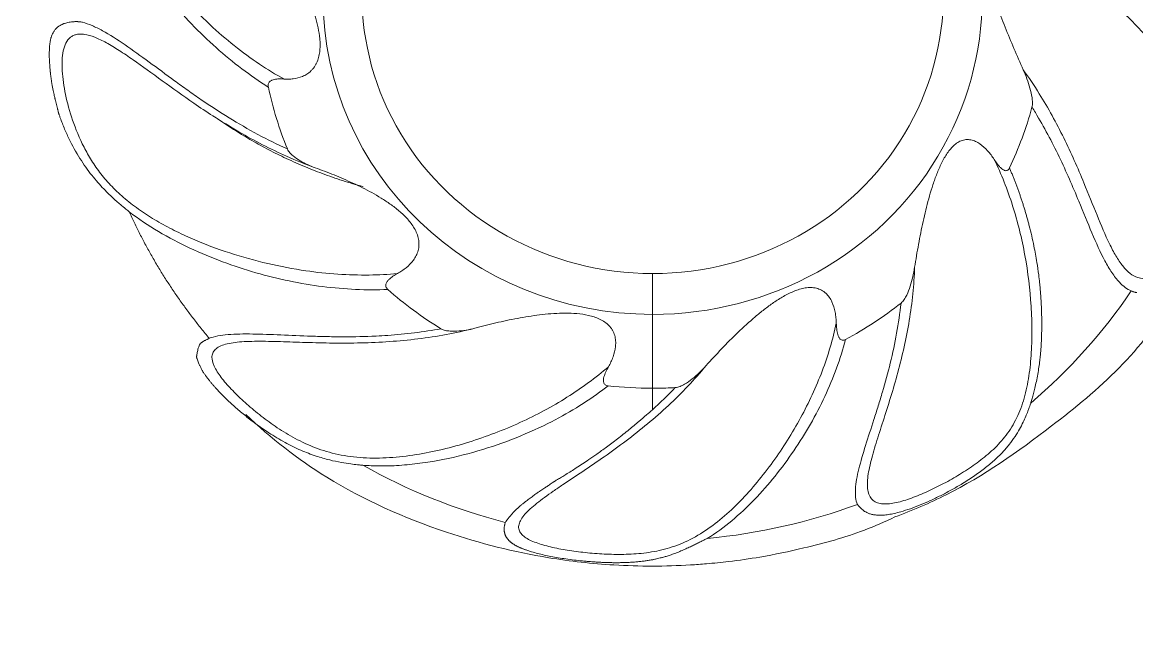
# Model space of a CAD drawing. Header units: millimetres. Extents: x -6909 to -4533, y -2578 to 782.
# Drawn here: x -5875.73 to -5868.63, y -630.4 to -626.53 of the extents above; entities that cross this region are included whole.
import ezdxf

# ---------------------------------------------------------------- set-up
doc = ezdxf.new("R2010")
doc.units = ezdxf.units.MM

msp = doc.modelspace()

# ---------------------------------------------------------------- linework, layer by layer
at = {"linetype": 'Continuous', "lineweight": 13}
for q in [(-5871.7149, -628.1376), (-5871.7149, -628.8698)]:
    msp.add_line((-5871.7149, -628.3984), q, dxfattribs=at)
at = {"linetype": 'Continuous', "lineweight": 13, "extrusion": (0, 0, -1)}
for centre, major_axis, start_param, end_param in [((-5871.7149, -626.3795), (2.101, 0), 1.570796, 4.712342), ((-5871.7149, -626.3795), (2.101, 0), 4.712342, 7.853982), ((-5871.7149, -626.3559), (1.8542, 0), 1.570796, 4.712389), ((-5871.7149, -626.3559), (1.8542, 0), 4.712389, 7.853982)]:
    msp.add_ellipse(centre, major_axis=major_axis, ratio=0.960893, start_param=start_param, end_param=end_param, dxfattribs=at)
at = {"linetype": 'Continuous', "lineweight": 18, "extrusion": (0, 0, -1)}
for centre, major_axis, ratio, start_param, end_param in [((-5871.7149, -626.4665), (2.5014, 0), 0.960893, 2.768506, 2.940044), ((-5871.7168, -626.3472), (3.6389, 0), 0.960892, 0.574922, 0.845972), ((-5871.7168, -626.3472), (3.639, 0), 0.960893, 1.831581, 2.102619), ((-5871.7168, -626.3472), (3.639, 0), 0.960892, 1.20321, 1.47432)]:
    msp.add_ellipse(centre, major_axis=major_axis, ratio=ratio, start_param=start_param, end_param=end_param, dxfattribs=at)
at = {"linetype": 'Continuous', "lineweight": 13}
for points, knots in [([(-5927.8039, -636.4412), (-5927.8776, -634.3374), (-5928.0503, -628.6291), (-5928.2467, -617.4569), (-5928.2179, -606.6304), (-5928.048, -597.5948), (-5927.9082, -592.3767), (-5927.7562, -587.9978), (-5927.6186, -584.5031), (-5927.5102, -582.3186), (-5927.396, -580.5726), (-5927.2873, -579.2644), (-5927.148, -577.9593), (-5926.9707, -576.6588), (-5926.7455, -575.364), (-5926.4619, -574.0797), (-5926.1121, -572.8115), (-5925.5471, -571.1478), (-5924.6304, -569.1413), (-5922.2366, -565.4109), (-5918.7944, -562.4392), (-5914.9252, -560.1435), (-5912.4485, -558.9099), (-5910.3313, -558.0132), (-5908.6072, -557.3599), (-5907.3028, -556.9003), (-5905.9877, -556.4694), (-5904.6632, -556.0657), (-5903.3308, -555.6871), (-5901.5452, -555.2135), (-5899.2976, -554.678), (-5896.58, -554.1179), (-5892.9363, -553.47), (-5888.3525, -552.8305), (-5882.8207, -552.3027), (-5877.2717, -551.9919), (-5871.7142, -551.8932), (-5866.1567, -551.9921), (-5860.6076, -552.3024), (-5855.0759, -552.8311), (-5850.4919, -553.4704), (-5846.8481, -554.1179), (-5844.1307, -554.6787), (-5841.8831, -555.2144), (-5840.0975, -555.6878), (-5838.7649, -556.0658), (-5837.4401, -556.4688), (-5836.1248, -556.8994), (-5834.8205, -557.359), (-5833.0967, -558.013), (-5830.9804, -558.9121), (-5828.5029, -560.144), (-5824.6335, -562.4396), (-5821.192, -565.4115), (-5818.7976, -569.1421), (-5817.881, -571.1487), (-5817.3167, -572.8127), (-5816.9669, -574.0808), (-5816.6831, -575.365), (-5816.4577, -576.6598), (-5816.2806, -577.9603), (-5816.1417, -579.2655), (-5816.0334, -580.5737), (-5815.9186, -582.3198), (-5815.8126, -584.475), (-5815.7458, -586.1942), (-5815.7127, -587.0391)], [0, 0, 0, 0, 0.031621, 0.085958, 0.167893, 0.194631, 0.221369, 0.248106, 0.261475, 0.274844, 0.281529, 0.288213, 0.294898, 0.301582, 0.308267, 0.314951, 0.321636, 0.32832, 0.341689, 0.355058, 0.39505, 0.408534, 0.422017, 0.435501, 0.442243, 0.448985, 0.455727, 0.462469, 0.469211, 0.475953, 0.489437, 0.50292, 0.516404, 0.543372, 0.57034, 0.597307, 0.624275, 0.651243, 0.67821, 0.705178, 0.732146, 0.74563, 0.759114, 0.772598, 0.77934, 0.786081, 0.792823, 0.799565, 0.806307, 0.813049, 0.826533, 0.840017, 0.853501, 0.893492, 0.906861, 0.920229, 0.926914, 0.933598, 0.940282, 0.946967, 0.953651, 0.960336, 0.96702, 0.973704, 0.987073, 1, 1, 1, 1]), ([(-5874.8135, -624.5142), (-5874.8538, -624.4789), (-5874.9197, -624.4626), (-5875.0025, -624.4997), (-5875.0819, -624.5693), (-5875.1613, -624.6856), (-5875.231, -624.843), (-5875.2744, -624.9966), (-5875.2924, -625.1296), (-5875.2934, -625.2392), (-5875.2867, -625.3257), (-5875.2713, -625.4164), (-5875.2447, -625.5176), (-5875.2057, -625.627), (-5875.1534, -625.7435), (-5875.0927, -625.8576), (-5875.0031, -626.0053), (-5874.8791, -626.1803), (-5874.7157, -626.3749), (-5874.5007, -626.5925), (-5874.2817, -626.7672), (-5874.1192, -626.867), (-5874.0671, -626.8962)], [0, 0, 0, 0, 0.076531, 0.117212, 0.157892, 0.239481, 0.304592, 0.362664, 0.414063, 0.439636, 0.465209, 0.491321, 0.517433, 0.549909, 0.582385, 0.615199, 0.648013, 0.712882, 0.777323, 0.841781, 0.949623, 1, 1, 1, 1]), ([(-5868.6201, -628.1629), (-5868.5797, -628.1762), (-5868.5138, -628.1585), (-5868.4311, -628.0871), (-5868.3516, -627.9907), (-5868.2722, -627.8597), (-5868.2026, -627.7058), (-5868.1591, -627.5696), (-5868.1412, -627.4601), (-5868.1401, -627.3738), (-5868.1468, -627.3071), (-5868.1623, -627.2381), (-5868.1889, -627.1614), (-5868.2279, -627.078), (-5868.2802, -626.988), (-5868.3409, -626.8979), (-5868.4305, -626.7786), (-5868.5545, -626.6323), (-5868.7178, -626.4637), (-5868.9329, -626.2702), (-5869.1507, -626.1118), (-5869.3118, -626.0204), (-5869.3627, -625.994)], [0, 0, 0, 0, 0.076623, 0.117353, 0.158082, 0.239769, 0.304959, 0.3631, 0.414561, 0.440164, 0.465768, 0.491912, 0.518055, 0.55057, 0.583085, 0.615939, 0.648792, 0.71374, 0.778258, 0.842794, 0.950765, 1, 1, 1, 1]), ([(-5874.519, -627.1319), (-5874.5603, -627.1052), (-5874.6714, -627.031), (-5874.8449, -626.906), (-5875.0006, -626.7921), (-5875.1173, -626.7127), (-5875.1994, -626.6629), (-5875.2741, -626.627), (-5875.3282, -626.6117), (-5875.3654, -626.6087), (-5875.3894, -626.6114), (-5875.4104, -626.6184), (-5875.448, -626.6419), (-5875.4798, -626.7107), (-5875.4841, -626.8417), (-5875.4628, -626.9933), (-5875.418, -627.1581), (-5875.3597, -627.3012), (-5875.2947, -627.4168), (-5875.2359, -627.5013), (-5875.1643, -627.584), (-5875.0793, -627.6628), (-5874.9831, -627.7361), (-5874.8777, -627.8033), (-5874.7661, -627.8636), (-5874.6119, -627.9352), (-5874.4134, -628.0095), (-5874.1701, -628.0772), (-5873.8704, -628.1341), (-5873.5913, -628.1531), (-5873.4015, -628.143), (-5873.3423, -628.1374)], [0, 0, 0, 0, 0.028785, 0.078633, 0.128481, 0.15365, 0.178819, 0.203987, 0.229156, 0.240973, 0.252789, 0.264605, 0.276422, 0.326981, 0.377819, 0.428622, 0.479425, 0.530262, 0.554719, 0.579175, 0.603631, 0.628088, 0.653126, 0.678164, 0.703463, 0.728762, 0.778776, 0.828458, 0.878154, 0.961299, 1, 1, 1, 1]), ([(-5869.3518, -626.8378), (-5869.3159, -626.8872), (-5869.2216, -627.0274), (-5869.0883, -627.2718), (-5868.9718, -627.5373), (-5868.8804, -627.7689), (-5868.8154, -627.923), (-5868.7608, -628.0274), (-5868.703, -628.114), (-5868.655, -628.1528), (-5868.6201, -628.1629)], [0, 0, 0, 0, 0.102141, 0.281114, 0.460088, 0.594406, 0.728725, 0.796544, 0.864363, 1, 1, 1, 1]), ([(-5868.6629, -628.2486), (-5868.6609, -628.2494), (-5868.6566, -628.2512), (-5868.6498, -628.2535), (-5868.6425, -628.2558), (-5868.6351, -628.2578), (-5868.6303, -628.2588), (-5868.628, -628.2593)], [0, 0, 0, 0, 0.177205, 0.376592, 0.593478, 0.806939, 1, 1, 1, 1]), ([(-5874.5424, -628.5507), (-5874.5264, -628.5447), (-5874.5082, -628.5399), (-5874.4681, -628.5322), (-5874.4462, -628.5294), (-5874.3757, -628.5234), (-5874.3225, -628.5226), (-5874.2087, -628.5243), (-5874.1483, -628.5266), (-5874.0226, -628.5319), (-5873.9572, -628.5349), (-5873.8569, -628.5384), (-5873.8231, -628.5394), (-5873.7551, -628.5407), (-5873.6523, -628.5418), (-5873.5482, -628.5397), (-5873.4537, -628.5351), (-5873.4288, -628.5336), (-5873.4039, -628.5319)], [0, 0, 0, 0, 0.078638, 0.078638, 0.157276, 0.157276, 0.314552, 0.314552, 0.471828, 0.471828, 0.629104, 0.629104, 0.707742, 0.707742, 0.78638, 0.943656, 0.943656, 1, 1, 1, 1])]:
    msp.add_open_spline(points, degree=3, knots=knots, dxfattribs=at)
at = {"linetype": 'Continuous', "lineweight": 18}
for points, knots in [([(-5874.1658, -626.9478), (-5874.2802, -626.8759), (-5874.3918, -626.7914), (-5874.6054, -626.6007), (-5874.7074, -626.4945), (-5874.8508, -626.322), (-5874.8969, -626.2622), (-5874.9855, -626.1386), (-5875.0279, -626.0746), (-5875.108, -625.9427), (-5875.1456, -625.8747), (-5875.2138, -625.7354), (-5875.2444, -625.6639), (-5875.2699, -625.5921)], [0, 0, 0, 0, 0.25, 0.25, 0.5, 0.5, 0.625, 0.625, 0.75, 0.75, 0.875, 0.875, 1, 1, 1, 1]), ([(-5869.3518, -626.8378), (-5869.3718, -626.7929), (-5869.3915, -626.7477), (-5869.4301, -626.6568), (-5869.449, -626.611), (-5869.4855, -626.5186), (-5869.5031, -626.472), (-5869.5279, -626.4011), (-5869.5359, -626.3774), (-5869.5509, -626.3298), (-5869.558, -626.306), (-5869.571, -626.2581), (-5869.5769, -626.2341), (-5869.5867, -626.1857), (-5869.5906, -626.1616), (-5869.594, -626.1258), (-5869.5947, -626.1139), (-5869.595, -626.0906), (-5869.5946, -626.0793), (-5869.5923, -626.0572), (-5869.5904, -626.0464), (-5869.5848, -626.0259), (-5869.581, -626.0165), (-5869.5739, -626.0036), (-5869.5713, -625.9995), (-5869.5655, -625.9919), (-5869.5624, -625.9884), (-5869.5557, -625.9821), (-5869.5522, -625.9793), (-5869.5446, -625.9742), (-5869.5407, -625.9719), (-5869.5282, -625.9661), (-5869.5195, -625.9635), (-5869.5012, -625.9603), (-5869.4916, -625.9598), (-5869.4625, -625.9607), (-5869.4427, -625.9646), (-5869.4127, -625.9735), (-5869.4026, -625.9771), (-5869.3826, -625.9849), (-5869.3726, -625.9893), (-5869.3627, -625.994)], [0, 0, 0, 0, 0.125, 0.125, 0.25, 0.25, 0.375, 0.375, 0.4375, 0.4375, 0.5, 0.5, 0.5625, 0.5625, 0.625, 0.625, 0.65625, 0.65625, 0.6875, 0.6875, 0.71875, 0.71875, 0.75, 0.75, 0.765625, 0.765625, 0.78125, 0.78125, 0.796875, 0.796875, 0.8125, 0.8125, 0.84375, 0.84375, 0.875, 0.875, 0.9375, 0.9375, 0.96875, 0.96875, 1, 1, 1, 1]), ([(-5874.0791, -626.0542), (-5874.059, -626.0874), (-5874.0393, -626.1213), (-5874.0006, -626.1909), (-5873.9817, -626.2266), (-5873.9452, -626.3003), (-5873.9275, -626.3383), (-5873.9027, -626.398), (-5873.8947, -626.4182), (-5873.8796, -626.4595), (-5873.8725, -626.4806), (-5873.8595, -626.5238), (-5873.8537, -626.546), (-5873.8438, -626.5919), (-5873.8399, -626.6154), (-5873.8364, -626.6516), (-5873.8357, -626.6639), (-5873.8354, -626.6885), (-5873.8359, -626.7008), (-5873.8381, -626.7254), (-5873.84, -626.7378), (-5873.8456, -626.7624), (-5873.8493, -626.7743), (-5873.8564, -626.7915), (-5873.8591, -626.7971), (-5873.8648, -626.8079), (-5873.8679, -626.8131), (-5873.8746, -626.823), (-5873.8781, -626.8277), (-5873.8856, -626.8366), (-5873.8896, -626.8408), (-5873.9019, -626.8527), (-5873.9107, -626.8595), (-5873.9289, -626.8712), (-5873.9385, -626.8761), (-5873.9675, -626.8881), (-5873.9873, -626.8927), (-5874.0173, -626.8963), (-5874.0273, -626.8969), (-5874.0472, -626.8973), (-5874.0572, -626.897), (-5874.0671, -626.8963)], [0, 0, 0, 0, 0.125, 0.125, 0.25, 0.25, 0.375, 0.375, 0.4375, 0.4375, 0.5, 0.5, 0.5625, 0.5625, 0.625, 0.625, 0.65625, 0.65625, 0.6875, 0.6875, 0.71875, 0.71875, 0.75, 0.75, 0.765625, 0.765625, 0.78125, 0.78125, 0.796875, 0.796875, 0.8125, 0.8125, 0.84375, 0.84375, 0.875, 0.875, 0.9375, 0.9375, 0.96875, 0.96875, 1, 1, 1, 1]), ([(-5875.0532, -627.7431), (-5875.0546, -627.7419), (-5875.0596, -627.7381), (-5875.0763, -627.7246), (-5875.0881, -627.7151), (-5875.1179, -627.6899), (-5875.136, -627.6743), (-5875.1771, -627.6362), (-5875.2002, -627.6138), (-5875.2492, -627.5614), (-5875.2751, -627.5316), (-5875.3267, -627.4648), (-5875.3523, -627.4279), (-5875.4012, -627.3478), (-5875.4244, -627.3046), (-5875.4562, -627.2363), (-5875.4663, -627.2129), (-5875.4806, -627.177), (-5875.4875, -627.1589), (-5875.4952, -627.1374), (-5875.499, -627.1266), (-5875.5009, -627.1211), (-5875.5018, -627.1184), (-5875.5023, -627.1171), (-5875.5025, -627.1164), (-5875.5026, -627.116), (-5875.5026, -627.1159), (-5875.5027, -627.1158), (-5875.5027, -627.1157), (-5875.5028, -627.1154), (-5875.5032, -627.1141), (-5875.5041, -627.1108), (-5875.5047, -627.1088), (-5875.505, -627.1077), (-5875.5051, -627.1071), (-5875.5052, -627.1068), (-5875.5052, -627.1067), (-5875.5053, -627.1066), (-5875.5053, -627.1066), (-5875.5065, -627.102), (-5875.5081, -627.0959), (-5875.5096, -627.09), (-5875.5103, -627.0874), (-5875.5106, -627.0862), (-5875.5108, -627.0856), (-5875.5108, -627.0853), (-5875.5109, -627.0851), (-5875.5109, -627.0851), (-5875.5109, -627.0851), (-5875.5139, -627.0734), (-5875.5181, -627.0561), (-5875.5228, -627.0361), (-5875.525, -627.0261), (-5875.5261, -627.0211), (-5875.5267, -627.0186), (-5875.527, -627.0173), (-5875.5271, -627.0167), (-5875.5272, -627.0164), (-5875.5272, -627.0162), (-5875.5272, -627.0161), (-5875.5283, -627.0112), (-5875.53, -627.004), (-5875.5342, -626.9851), (-5875.5368, -626.9733), (-5875.5423, -626.9456), (-5875.5453, -626.9296), (-5875.5496, -626.9027), (-5875.5517, -626.8885), (-5875.5539, -626.8708), (-5875.555, -626.8617), (-5875.5555, -626.8571), (-5875.5557, -626.8548), (-5875.5559, -626.8536), (-5875.5559, -626.853), (-5875.5559, -626.8528), (-5875.556, -626.8526), (-5875.556, -626.8525), (-5875.558, -626.833), (-5875.5597, -626.8126), (-5875.5616, -626.7808), (-5875.5621, -626.77), (-5875.5625, -626.7536), (-5875.5626, -626.7454), (-5875.5627, -626.7357), (-5875.5626, -626.7308), (-5875.5626, -626.7284), (-5875.5626, -626.7271), (-5875.5626, -626.7265), (-5875.5626, -626.7263), (-5875.5626, -626.7261), (-5875.5626, -626.7261), (-5875.5623, -626.71), (-5875.5615, -626.6964), (-5875.5593, -626.6733), (-5875.5579, -626.6638), (-5875.5553, -626.6485), (-5875.554, -626.6426), (-5875.5525, -626.6363), (-5875.5519, -626.6337), (-5875.5514, -626.6318), (-5875.5512, -626.6311), (-5875.5511, -626.6308), (-5875.551, -626.6306), (-5875.551, -626.6306), (-5875.551, -626.6305), (-5875.551, -626.6305), (-5875.551, -626.6305), (-5875.5481, -626.6209), (-5875.5442, -626.6109), (-5875.5361, -626.5961), (-5875.533, -626.5912), (-5875.5277, -626.5841), (-5875.5249, -626.5806), (-5875.5213, -626.5766), (-5875.5195, -626.5746), (-5875.5185, -626.5737), (-5875.518, -626.5732), (-5875.5178, -626.573), (-5875.5177, -626.5728), (-5875.5176, -626.5728), (-5875.5069, -626.5623), (-5875.4963, -626.5555), (-5875.4827, -626.5484), (-5875.4785, -626.5465), (-5875.4729, -626.5443), (-5875.4703, -626.5433), (-5875.4676, -626.5424), (-5875.4663, -626.5419), (-5875.4657, -626.5417), (-5875.4654, -626.5416), (-5875.4653, -626.5416), (-5875.4652, -626.5416), (-5875.4652, -626.5415), (-5875.4559, -626.5384), (-5875.4463, -626.5358), (-5875.4312, -626.533), (-5875.426, -626.5323), (-5875.4181, -626.5314), (-5875.4142, -626.531), (-5875.4094, -626.5306), (-5875.4071, -626.5305), (-5875.4059, -626.5304), (-5875.4053, -626.5304), (-5875.405, -626.5304), (-5875.4048, -626.5304), (-5875.4048, -626.5304), (-5875.4047, -626.5304), (-5875.4026, -626.5302), (-5875.3992, -626.5301), (-5875.3921, -626.53), (-5875.388, -626.53), (-5875.3823, -626.5303), (-5875.3792, -626.5305), (-5875.3775, -626.5306), (-5875.3767, -626.5306), (-5875.3763, -626.5306), (-5875.3761, -626.5307), (-5875.3759, -626.5307), (-5875.365, -626.5315), (-5875.3564, -626.533), (-5875.3506, -626.5343)], [0, 0, 0, 0, 0.013889, 0.013889, 0.027778, 0.027778, 0.041667, 0.041667, 0.055556, 0.055556, 0.069444, 0.069444, 0.083333, 0.083333, 0.097222, 0.097222, 0.104167, 0.104167, 0.107639, 0.109375, 0.110243, 0.110677, 0.110894, 0.111003, 0.111057, 0.111084, 0.111098, 0.111098, 0.111111, 0.111111, 0.125, 0.131944, 0.135417, 0.137153, 0.138021, 0.138455, 0.138672, 0.138672, 0.138889, 0.138889, 0.152778, 0.159722, 0.163194, 0.164931, 0.165799, 0.166233, 0.16645, 0.16645, 0.166667, 0.166667, 0.194444, 0.208333, 0.215278, 0.21875, 0.220486, 0.221354, 0.221788, 0.222005, 0.222005, 0.222222, 0.222222, 0.25, 0.25, 0.277778, 0.277778, 0.305556, 0.305556, 0.319444, 0.326389, 0.329861, 0.331597, 0.332465, 0.332899, 0.333116, 0.333225, 0.333225, 0.333333, 0.333333, 0.388889, 0.388889, 0.416667, 0.416667, 0.430556, 0.4375, 0.440972, 0.442708, 0.443576, 0.44401, 0.444227, 0.444227, 0.444444, 0.444444, 0.472222, 0.472222, 0.5, 0.5, 0.527778, 0.527778, 0.541667, 0.548611, 0.552083, 0.553819, 0.554688, 0.555122, 0.555339, 0.555339, 0.555556, 0.555556, 0.611111, 0.611111, 0.638889, 0.638889, 0.652778, 0.659722, 0.663194, 0.664931, 0.665799, 0.666233, 0.666233, 0.666667, 0.666667, 0.722222, 0.722222, 0.75, 0.75, 0.763889, 0.770833, 0.774306, 0.776042, 0.77691, 0.777344, 0.777344, 0.777778, 0.777778, 0.833333, 0.833333, 0.861111, 0.861111, 0.875, 0.881944, 0.885417, 0.887153, 0.888021, 0.888455, 0.888672, 0.888672, 0.888889, 0.888889, 0.916667, 0.916667, 0.930556, 0.9375, 0.940972, 0.942708, 0.943576, 0.94401, 0.94401, 0.944444, 0.944444, 1, 1, 1, 1]), ([(-5875.3506, -626.5343), (-5875.3311, -626.5394), (-5875.3106, -626.5466), (-5875.2681, -626.5647), (-5875.246, -626.5756), (-5875.1777, -626.6129), (-5875.1295, -626.6439), (-5875.0299, -626.7122), (-5874.9786, -626.7493), (-5874.8732, -626.8268), (-5874.819, -626.8672), (-5874.7357, -626.9279), (-5874.7077, -626.9482), (-5874.6509, -626.9886), (-5874.5649, -627.0487), (-5874.4762, -627.1067), (-5874.2958, -627.218), (-5874.1711, -627.2857), (-5874.0443, -627.3426)], [0, 0, 0, 0, 0.0625, 0.0625, 0.125, 0.125, 0.25, 0.25, 0.375, 0.375, 0.5, 0.5, 0.5625, 0.5625, 0.625, 0.75, 0.75, 1, 1, 1, 1]), ([(-5874.0671, -626.8962), (-5874.0772, -626.8955), (-5874.0872, -626.8952), (-5874.1024, -626.8956), (-5874.1074, -626.8959), (-5874.1176, -626.897), (-5874.1227, -626.8978), (-5874.1328, -626.9002), (-5874.1378, -626.9017), (-5874.1451, -626.905), (-5874.1475, -626.9062), (-5874.1521, -626.9091), (-5874.1544, -626.9109), (-5874.1586, -626.9149), (-5874.1606, -626.9173), (-5874.1637, -626.9226), (-5874.165, -626.9256), (-5874.1665, -626.9318), (-5874.1668, -626.9351), (-5874.1667, -626.9415), (-5874.1663, -626.9446), (-5874.1657, -626.9476)], [0, 0, 0, 0, 0.25, 0.25, 0.375, 0.375, 0.5, 0.5, 0.625, 0.625, 0.6875, 0.6875, 0.75, 0.75, 0.8125, 0.8125, 0.875, 0.875, 0.9375, 0.9375, 1, 1, 1, 1]), ([(-5869.3518, -626.8378), (-5869.3434, -626.8566), (-5869.3356, -626.8756), (-5869.3212, -626.9143), (-5869.3146, -626.934), (-5869.3034, -626.9737), (-5869.2987, -626.9938), (-5869.2949, -627.0195), (-5869.2943, -627.0247), (-5869.2933, -627.0351), (-5869.293, -627.0404), (-5869.2927, -627.0509), (-5869.2928, -627.0562), (-5869.2937, -627.0666), (-5869.2945, -627.0718), (-5869.296, -627.0766)], [0, 0, 0, 0, 0.25, 0.25, 0.5, 0.5, 0.75, 0.75, 0.8125, 0.8125, 0.875, 0.875, 0.9375, 0.9375, 1, 1, 1, 1]), ([(-5868.6628, -628.2488), (-5868.6896, -628.2372), (-5868.7324, -628.2047), (-5868.7868, -628.1342), (-5868.8458, -628.0332), (-5868.9135, -627.8827), (-5869.0048, -627.6547), (-5869.1186, -627.3917), (-5869.2252, -627.1903), (-5869.2881, -627.0881), (-5869.2952, -627.0768)], [0, 0, 0, 0, 0.108406, 0.18548, 0.262553, 0.415201, 0.567849, 0.771245, 0.974641, 1, 1, 1, 1]), ([(-5873.8667, -627.4628), (-5873.928, -627.4407), (-5874.0936, -627.3739), (-5874.3127, -627.2604), (-5874.4649, -627.1667), (-5874.519, -627.1319)], [0, 0, 0, 0, 0.271615, 0.736556, 1, 1, 1, 1]), ([(-5870.0442, -628.0976), (-5870.0366, -628.0488), (-5870.0283, -628.0001), (-5870.0104, -627.9028), (-5870.0007, -627.8542), (-5869.9793, -627.7572), (-5869.9677, -627.7087), (-5869.9478, -627.6363), (-5869.9408, -627.6123), (-5869.9257, -627.5648), (-5869.9177, -627.5412), (-5869.9003, -627.4948), (-5869.8909, -627.4719), (-5869.87, -627.4269), (-5869.8586, -627.4052), (-5869.8393, -627.3744), (-5869.8324, -627.3644), (-5869.818, -627.3456), (-5869.8104, -627.3368), (-5869.7943, -627.3205), (-5869.7856, -627.313), (-5869.7672, -627.3), (-5869.7577, -627.2947), (-5869.7427, -627.2888), (-5869.7376, -627.2871), (-5869.7273, -627.2846), (-5869.7221, -627.2837), (-5869.7118, -627.2827), (-5869.7066, -627.2826), (-5869.6962, -627.2831), (-5869.691, -627.2837), (-5869.6756, -627.2866), (-5869.6656, -627.2899), (-5869.6463, -627.2984), (-5869.6369, -627.3038), (-5869.61, -627.3222), (-5869.5938, -627.3373), (-5869.5711, -627.3627), (-5869.5639, -627.3716), (-5869.55, -627.3901), (-5869.5434, -627.3996), (-5869.537, -627.4094)], [0, 0, 0, 0, 0.125, 0.125, 0.25, 0.25, 0.375, 0.375, 0.4375, 0.4375, 0.5, 0.5, 0.5625, 0.5625, 0.625, 0.625, 0.65625, 0.65625, 0.6875, 0.6875, 0.71875, 0.71875, 0.75, 0.75, 0.765625, 0.765625, 0.78125, 0.78125, 0.796875, 0.796875, 0.8125, 0.8125, 0.84375, 0.84375, 0.875, 0.875, 0.9375, 0.9375, 0.96875, 0.96875, 1, 1, 1, 1]), ([(-5873.8667, -627.4628), (-5873.8834, -627.4568), (-5873.8999, -627.4502), (-5873.9324, -627.4353), (-5873.9483, -627.4271), (-5873.9792, -627.4088), (-5873.9941, -627.3988), (-5874.0153, -627.3808), (-5874.0221, -627.3743), (-5874.0315, -627.3636), (-5874.0344, -627.3598), (-5874.0399, -627.3516), (-5874.0423, -627.3473), (-5874.0443, -627.3425)], [0, 0, 0, 0, 0.25, 0.25, 0.5, 0.5, 0.75, 0.75, 0.875, 0.875, 0.9375, 0.9375, 1, 1, 1, 1]), ([(-5873.8667, -627.4629), (-5873.8266, -627.4773), (-5873.7865, -627.4925), (-5873.7062, -627.525), (-5873.6661, -627.5422), (-5873.5858, -627.5795), (-5873.5457, -627.5994), (-5873.4857, -627.6326), (-5873.4658, -627.6442), (-5873.4265, -627.6685), (-5873.4071, -627.6813), (-5873.3687, -627.7085), (-5873.3499, -627.7229), (-5873.3131, -627.7543), (-5873.2954, -627.771), (-5873.2707, -627.7985), (-5873.2627, -627.8081), (-5873.2479, -627.8279), (-5873.241, -627.8382), (-5873.2286, -627.8597), (-5873.223, -627.8709), (-5873.2138, -627.8944), (-5873.2103, -627.9064), (-5873.2069, -627.9247), (-5873.206, -627.9309), (-5873.2051, -627.9432), (-5873.205, -627.9493), (-5873.2054, -627.9614), (-5873.2059, -627.9674), (-5873.2077, -627.9792), (-5873.209, -627.985), (-5873.2136, -628.0022), (-5873.2178, -628.013), (-5873.228, -628.0336), (-5873.2341, -628.0434), (-5873.2542, -628.0707), (-5873.2699, -628.0863), (-5873.2958, -628.1074), (-5873.3048, -628.114), (-5873.3232, -628.1263), (-5873.3326, -628.1321), (-5873.3423, -628.1375)], [0, 0, 0, 0, 0.125, 0.125, 0.25, 0.25, 0.375, 0.375, 0.4375, 0.4375, 0.5, 0.5, 0.5625, 0.5625, 0.625, 0.625, 0.65625, 0.65625, 0.6875, 0.6875, 0.71875, 0.71875, 0.75, 0.75, 0.765625, 0.765625, 0.78125, 0.78125, 0.796875, 0.796875, 0.8125, 0.8125, 0.84375, 0.84375, 0.875, 0.875, 0.9375, 0.9375, 0.96875, 0.96875, 1, 1, 1, 1]), ([(-5870.0443, -628.0976), (-5870.046, -628.154), (-5870.0498, -628.2108), (-5870.0614, -628.3243), (-5870.0768, -628.4378), (-5870.0988, -628.5501), (-5870.1235, -628.661), (-5870.1372, -628.7158), (-5870.1663, -628.8236), (-5870.1818, -628.8766), (-5870.2135, -628.9801), (-5870.2297, -629.0307), (-5870.261, -629.1281), (-5870.2761, -629.175), (-5870.2966, -629.242), (-5870.303, -629.2637), (-5870.3149, -629.306), (-5870.3204, -629.3265), (-5870.3348, -629.3859), (-5870.3417, -629.4224), (-5870.3457, -629.4709), (-5870.346, -629.486), (-5870.3442, -629.5139), (-5870.3421, -629.5266), (-5870.3352, -629.5495), (-5870.3304, -629.5596), (-5870.3182, -629.5771), (-5870.3108, -629.5844), (-5870.2934, -629.596), (-5870.2834, -629.6003), (-5870.2611, -629.606), (-5870.2489, -629.6075), (-5870.2227, -629.6079), (-5870.2088, -629.6069), (-5870.1797, -629.603), (-5870.1645, -629.6), (-5870.1178, -629.5888), (-5870.0849, -629.5781), (-5870.0178, -629.553), (-5869.9836, -629.5384), (-5869.9149, -629.5064), (-5869.8805, -629.4891), (-5869.812, -629.452), (-5869.778, -629.4324), (-5869.7111, -629.3908), (-5869.6782, -629.3688), (-5869.6141, -629.3218), (-5869.5829, -629.2968), (-5869.5237, -629.2425), (-5869.4957, -629.2132), (-5869.4444, -629.1484), (-5869.4211, -629.1129), (-5869.3811, -629.0353), (-5869.3644, -628.9933), (-5869.3371, -628.9045), (-5869.3265, -628.8578), (-5869.3103, -628.7611), (-5869.3048, -628.7112), (-5869.2977, -628.6092), (-5869.2961, -628.5571), (-5869.2963, -628.4518), (-5869.2981, -628.3985), (-5869.3083, -628.2376), (-5869.3214, -628.1291), (-5869.3604, -627.9144), (-5869.3864, -627.8082), (-5869.4518, -627.6026), (-5869.4912, -627.5032), (-5869.5371, -627.4094)], [0, 0, 0, 0, 0.03125, 0.03125, 0.0625, 0.09375, 0.09375, 0.125, 0.125, 0.15625, 0.15625, 0.1875, 0.1875, 0.21875, 0.21875, 0.234375, 0.234375, 0.25, 0.25, 0.28125, 0.28125, 0.296875, 0.296875, 0.3125, 0.3125, 0.328125, 0.328125, 0.34375, 0.34375, 0.359375, 0.359375, 0.375, 0.375, 0.390625, 0.390625, 0.40625, 0.40625, 0.4375, 0.4375, 0.46875, 0.46875, 0.5, 0.5, 0.53125, 0.53125, 0.5625, 0.5625, 0.59375, 0.59375, 0.625, 0.625, 0.65625, 0.65625, 0.6875, 0.6875, 0.71875, 0.71875, 0.75, 0.75, 0.78125, 0.78125, 0.8125, 0.8125, 0.875, 0.875, 0.9375, 0.9375, 1, 1, 1, 1]), ([(-5869.4396, -627.4638), (-5869.4409, -627.4666), (-5869.4425, -627.4692), (-5869.4462, -627.474), (-5869.4483, -627.4761), (-5869.453, -627.4793), (-5869.4555, -627.4803), (-5869.4608, -627.4813), (-5869.4635, -627.4813), (-5869.4688, -627.4803), (-5869.4714, -627.4795), (-5869.4763, -627.4773), (-5869.4786, -627.476), (-5869.4855, -627.4716), (-5869.4899, -627.468), (-5869.4982, -627.4602), (-5869.5021, -627.4561), (-5869.5097, -627.4474), (-5869.5133, -627.4429), (-5869.5239, -627.429), (-5869.5306, -627.4194), (-5869.5371, -627.4094)], [0, 0, 0, 0, 0.0625, 0.0625, 0.125, 0.125, 0.1875, 0.1875, 0.25, 0.25, 0.3125, 0.3125, 0.375, 0.375, 0.5, 0.5, 0.625, 0.625, 0.75, 0.75, 1, 1, 1, 1]), ([(-5869.4394, -627.4638), (-5869.4363, -627.4711), (-5869.43, -627.4857), (-5869.4209, -627.5077), (-5869.412, -627.5298), (-5869.4032, -627.5521), (-5869.3947, -627.5746), (-5869.3863, -627.5973), (-5869.3781, -627.6201), (-5869.3701, -627.6431), (-5869.3623, -627.6663), (-5869.3547, -627.6896), (-5869.3474, -627.713), (-5869.3402, -627.7366), (-5869.3332, -627.7604), (-5869.3264, -627.7842), (-5869.3198, -627.8083), (-5869.3042, -627.8674), (-5869.2843, -627.9537), (-5869.2654, -628.0581), (-5869.254, -628.1367), (-5869.2478, -628.1889), (-5869.2443, -628.2235), (-5869.2421, -628.2494), (-5869.2402, -628.2754), (-5869.2385, -628.3013), (-5869.237, -628.3272), (-5869.2358, -628.3531), (-5869.2348, -628.379), (-5869.2341, -628.4048), (-5869.2337, -628.4306), (-5869.2335, -628.4563), (-5869.2336, -628.482), (-5869.234, -628.5076), (-5869.2346, -628.5331), (-5869.2355, -628.5585), (-5869.2367, -628.5839), (-5869.2382, -628.6092), (-5869.2402, -628.6364), (-5869.2431, -628.6676), (-5869.2474, -628.7044), (-5869.2533, -628.7468), (-5869.261, -628.7921), (-5869.2699, -628.8366), (-5869.2791, -628.8766), (-5869.2881, -628.9109), (-5869.2963, -628.9398), (-5869.3017, -628.9571), (-5869.3041, -628.9649)], [0, 0, 0, 0, 0.014189, 0.028457, 0.042802, 0.057225, 0.071726, 0.086306, 0.100964, 0.1157, 0.130515, 0.145408, 0.16038, 0.175431, 0.190561, 0.205769, 0.221057, 0.236424, 0.318692, 0.38542, 0.435867, 0.469523, 0.486065, 0.502794, 0.519565, 0.536378, 0.553233, 0.570129, 0.587068, 0.604048, 0.621069, 0.638131, 0.655235, 0.672381, 0.689568, 0.706798, 0.724071, 0.741386, 0.758777, 0.780366, 0.80615, 0.836112, 0.870228, 0.903799, 0.933568, 0.959507, 0.981633, 1, 1, 1, 1]), ([(-5873.4047, -628.2391), (-5873.539, -628.2448), (-5873.6782, -628.2386), (-5873.9604, -628.2027), (-5874.1034, -628.173), (-5874.3165, -628.1118), (-5874.3872, -628.0886), (-5874.5276, -628.0364), (-5874.5971, -628.0075), (-5874.734, -627.9433), (-5874.8013, -627.9081), (-5874.9315, -627.8308), (-5874.9944, -627.7886), (-5875.0532, -627.7431)], [0, 0, 0, 0, 0.25, 0.25, 0.5, 0.5, 0.625, 0.625, 0.75, 0.75, 0.875, 0.875, 1, 1, 1, 1]), ([(-5870.131, -628.3262), (-5870.1269, -628.323), (-5870.1232, -628.3193), (-5870.1164, -628.3113), (-5870.1133, -628.3071), (-5870.1046, -628.2941), (-5870.0995, -628.2848), (-5870.0858, -628.2568), (-5870.0785, -628.2375), (-5870.0659, -628.1983), (-5870.0605, -628.1784), (-5870.0513, -628.1381), (-5870.0475, -628.1179), (-5870.0443, -628.0976)], [0, 0, 0, 0, 0.0625, 0.0625, 0.125, 0.125, 0.25, 0.25, 0.5, 0.5, 0.75, 0.75, 1, 1, 1, 1]), ([(-5873.3423, -628.1374), (-5873.3521, -628.1429), (-5873.3617, -628.1486), (-5873.3802, -628.1613), (-5873.3891, -628.1682), (-5873.4012, -628.1801), (-5873.405, -628.1844), (-5873.4099, -628.1914), (-5873.4115, -628.1938), (-5873.4141, -628.199), (-5873.4152, -628.2017), (-5873.4168, -628.2076), (-5873.4173, -628.2106), (-5873.4172, -628.2169), (-5873.4166, -628.22), (-5873.4145, -628.2261), (-5873.4129, -628.2289), (-5873.4092, -628.2341), (-5873.407, -628.2365), (-5873.4047, -628.2386)], [0, 0, 0, 0, 0.25, 0.25, 0.5, 0.5, 0.625, 0.625, 0.6875, 0.6875, 0.75, 0.75, 0.8125, 0.8125, 0.875, 0.875, 0.9375, 0.9375, 1, 1, 1, 1]), ([(-5871.3743, -628.7254), (-5871.3418, -628.6892), (-5871.3088, -628.6534), (-5871.2413, -628.5828), (-5871.2068, -628.5481), (-5871.1359, -628.4799), (-5871.0995, -628.4464), (-5871.0425, -628.398), (-5871.0232, -628.3823), (-5870.9839, -628.3518), (-5870.9639, -628.337), (-5870.9228, -628.3088), (-5870.9017, -628.2954), (-5870.8581, -628.2707), (-5870.8358, -628.2595), (-5870.8012, -628.2456), (-5870.7894, -628.2414), (-5870.7658, -628.2345), (-5870.754, -628.2317), (-5870.7302, -628.2279), (-5870.7181, -628.2269), (-5870.694, -628.2273), (-5870.6823, -628.2286), (-5870.6653, -628.2326), (-5870.6597, -628.2343), (-5870.6488, -628.2384), (-5870.6435, -628.2408), (-5870.6335, -628.2461), (-5870.6286, -628.2492), (-5870.6194, -628.2558), (-5870.615, -628.2594), (-5870.6024, -628.2711), (-5870.5951, -628.2797), (-5870.5821, -628.2983), (-5870.5764, -628.3084), (-5870.562, -628.3397), (-5870.5555, -628.3619), (-5870.5489, -628.3964), (-5870.5472, -628.4081), (-5870.5448, -628.4316), (-5870.544, -628.4434), (-5870.5436, -628.4553)], [0, 0, 0, 0, 0.125, 0.125, 0.25, 0.25, 0.375, 0.375, 0.4375, 0.4375, 0.5, 0.5, 0.5625, 0.5625, 0.625, 0.625, 0.65625, 0.65625, 0.6875, 0.6875, 0.71875, 0.71875, 0.75, 0.75, 0.765625, 0.765625, 0.78125, 0.78125, 0.796875, 0.796875, 0.8125, 0.8125, 0.84375, 0.84375, 0.875, 0.875, 0.9375, 0.9375, 0.96875, 0.96875, 1, 1, 1, 1]), ([(-5868.403, -628.2741), (-5868.406, -628.2804), (-5868.5703, -628.6203), (-5869.0816, -629.0612), (-5869.701, -629.4972), (-5870.0579, -629.6488), (-5870.1702, -629.6905)], [0, 0, 0, 0, 0.009125, 0.496425, 0.84529, 1, 1, 1, 1]), ([(-5872.8339, -628.4828), (-5872.7891, -628.4707), (-5872.7439, -628.4594), (-5872.6526, -628.4383), (-5872.6065, -628.4287), (-5872.5131, -628.4118), (-5872.4658, -628.4045), (-5872.3936, -628.3964), (-5872.3694, -628.3942), (-5872.3208, -628.3911), (-5872.2964, -628.3902), (-5872.2474, -628.3902), (-5872.2227, -628.3911), (-5872.173, -628.3955), (-5872.1483, -628.399), (-5872.1116, -628.4073), (-5872.0995, -628.4106), (-5872.0757, -628.4184), (-5872.0642, -628.423), (-5872.0418, -628.4336), (-5872.0309, -628.4397), (-5872.0104, -628.454), (-5872.001, -628.4619), (-5871.9883, -628.4752), (-5871.9843, -628.4799), (-5871.977, -628.4897), (-5871.9737, -628.4947), (-5871.9678, -628.505), (-5871.9652, -628.5104), (-5871.9606, -628.5213), (-5871.9586, -628.527), (-5871.9537, -628.5441), (-5871.9518, -628.5556), (-5871.9501, -628.5788), (-5871.9503, -628.5906), (-5871.9538, -628.6252), (-5871.9596, -628.6476), (-5871.9715, -628.6804), (-5871.976, -628.6912), (-5871.9859, -628.7124), (-5871.9912, -628.7228), (-5871.997, -628.733)], [0, 0, 0, 0, 0.125, 0.125, 0.25, 0.25, 0.375, 0.375, 0.4375, 0.4375, 0.5, 0.5, 0.5625, 0.5625, 0.625, 0.625, 0.65625, 0.65625, 0.6875, 0.6875, 0.71875, 0.71875, 0.75, 0.75, 0.765625, 0.765625, 0.78125, 0.78125, 0.796875, 0.796875, 0.8125, 0.8125, 0.84375, 0.84375, 0.875, 0.875, 0.9375, 0.9375, 0.96875, 0.96875, 1, 1, 1, 1]), ([(-5870.409, -629.6104), (-5870.4146, -629.5972), (-5870.4184, -629.5822), (-5870.4223, -629.5494), (-5870.4226, -629.5315), (-5870.4191, -629.4739), (-5870.411, -629.4304), (-5870.3881, -629.3368), (-5870.3734, -629.2868), (-5870.3405, -629.1816), (-5870.3223, -629.1263), (-5870.2947, -629.0406), (-5870.2854, -629.0115), (-5870.2671, -628.9527), (-5870.24, -628.8633), (-5870.2148, -628.771), (-5870.169, -628.5836), (-5870.1447, -628.4549), (-5870.1309, -628.3262)], [0, 0, 0, 0, 0.0625, 0.0625, 0.125, 0.125, 0.25, 0.25, 0.375, 0.375, 0.5, 0.5, 0.5625, 0.5625, 0.625, 0.75, 0.75, 1, 1, 1, 1]), ([(-5871.3743, -628.7254), (-5871.4109, -628.7699), (-5871.4494, -628.8135), (-5871.5297, -628.8984), (-5871.6134, -628.9811), (-5871.702, -629.0588), (-5871.7922, -629.1339), (-5871.8381, -629.1702), (-5871.9304, -629.2401), (-5871.9769, -629.2738), (-5872.0694, -629.3386), (-5872.1154, -629.3698), (-5872.2046, -629.4297), (-5872.2479, -629.4584), (-5872.3093, -629.4998), (-5872.3292, -629.5134), (-5872.3676, -629.54), (-5872.3861, -629.553), (-5872.4388, -629.5915), (-5872.4702, -629.6161), (-5872.5087, -629.6514), (-5872.5201, -629.6628), (-5872.5395, -629.6852), (-5872.5476, -629.6961), (-5872.5601, -629.7173), (-5872.5645, -629.7276), (-5872.5696, -629.7474), (-5872.5701, -629.7568), (-5872.567, -629.7748), (-5872.5635, -629.7833), (-5872.5529, -629.7993), (-5872.5458, -629.8069), (-5872.5198, -629.828), (-5872.4963, -629.8401), (-5872.4419, -629.8616), (-5872.4111, -629.8709), (-5872.3614, -629.8832), (-5872.3443, -629.887), (-5872.3091, -629.8942), (-5872.2912, -629.8975), (-5872.2362, -629.9069), (-5872.16, -629.9175), (-5872.0801, -629.9244), (-5871.9986, -629.929), (-5871.9572, -629.9302), (-5871.8732, -629.9295), (-5871.8306, -629.9274), (-5871.744, -629.9186), (-5871.7002, -629.9117), (-5871.6121, -629.8905), (-5871.5677, -629.8761), (-5871.4799, -629.8383), (-5871.4365, -629.8151), (-5871.3521, -629.7612), (-5871.3109, -629.7305), (-5871.2314, -629.6636), (-5871.193, -629.6274), (-5871.1186, -629.5508), (-5871.0826, -629.5104), (-5871.0132, -629.4267), (-5870.9797, -629.3832), (-5870.8832, -629.2493), (-5870.824, -629.1551), (-5870.7184, -628.9611), (-5870.6723, -628.8611), (-5870.5956, -628.6589), (-5870.5652, -628.5567), (-5870.5437, -628.4553)], [0, 0, 0, 0, 0.03125, 0.03125, 0.0625, 0.09375, 0.09375, 0.125, 0.125, 0.15625, 0.15625, 0.1875, 0.1875, 0.21875, 0.21875, 0.234375, 0.234375, 0.25, 0.25, 0.28125, 0.28125, 0.296875, 0.296875, 0.3125, 0.3125, 0.328125, 0.328125, 0.34375, 0.34375, 0.359375, 0.359375, 0.375, 0.375, 0.40625, 0.40625, 0.4375, 0.4375, 0.453125, 0.453125, 0.46875, 0.46875, 0.5, 0.53125, 0.53125, 0.5625, 0.5625, 0.59375, 0.59375, 0.625, 0.625, 0.65625, 0.65625, 0.6875, 0.6875, 0.71875, 0.71875, 0.75, 0.75, 0.78125, 0.78125, 0.8125, 0.8125, 0.875, 0.875, 0.9375, 0.9375, 1, 1, 1, 1]), ([(-5870.5437, -628.4553), (-5870.5433, -628.4674), (-5870.5426, -628.4794), (-5870.5405, -628.4972), (-5870.5397, -628.5031), (-5870.5376, -628.5148), (-5870.5363, -628.5206), (-5870.533, -628.5319), (-5870.531, -628.5375), (-5870.5271, -628.5453), (-5870.5257, -628.5478), (-5870.5224, -628.5525), (-5870.5205, -628.5548), (-5870.5162, -628.5587), (-5870.5137, -628.5604), (-5870.5083, -628.5627), (-5870.5054, -628.5634), (-5870.4992, -628.5636), (-5870.4961, -628.5631), (-5870.4901, -628.5614), (-5870.4872, -628.5601), (-5870.4843, -628.5586)], [0, 0, 0, 0, 0.25, 0.25, 0.375, 0.375, 0.5, 0.5, 0.625, 0.625, 0.6875, 0.6875, 0.75, 0.75, 0.8125, 0.8125, 0.875, 0.875, 0.9375, 0.9375, 1, 1, 1, 1]), ([(-5872.8339, -628.4828), (-5872.8914, -628.498), (-5872.9499, -628.5113), (-5873.0684, -628.5342), (-5873.1884, -628.5533), (-5873.3098, -628.5656), (-5873.4312, -628.5747), (-5873.4918, -628.5778), (-5873.6122, -628.5813), (-5873.672, -628.5818), (-5873.7901, -628.5809), (-5873.8483, -628.5796), (-5873.9614, -628.5763), (-5874.0163, -628.5744), (-5874.0953, -628.572), (-5874.1211, -628.5713), (-5874.1713, -628.5702), (-5874.1958, -628.5699), (-5874.2667, -628.5697), (-5874.3106, -628.5709), (-5874.3688, -628.576), (-5874.3869, -628.5782), (-5874.4203, -628.5841), (-5874.4355, -628.5878), (-5874.4626, -628.5966), (-5874.4746, -628.6017), (-5874.4949, -628.6136), (-5874.5032, -628.6203), (-5874.5157, -628.6353), (-5874.5201, -628.6436), (-5874.5251, -628.6614), (-5874.5258, -628.6709), (-5874.523, -628.701), (-5874.5145, -628.7232), (-5874.489, -628.7696), (-5874.4719, -628.7939), (-5874.4419, -628.8311), (-5874.4311, -628.8436), (-5874.4084, -628.8688), (-5874.3964, -628.8815), (-5874.359, -628.9198), (-5874.3047, -628.9711), (-5874.2433, -629.0222), (-5874.1785, -629.0724), (-5874.1444, -629.0972), (-5874.0725, -629.1452), (-5874.0345, -629.1684), (-5873.9537, -629.2117), (-5873.9109, -629.2319), (-5873.8197, -629.2666), (-5873.771, -629.2813), (-5873.6688, -629.3028), (-5873.6153, -629.3098), (-5873.5059, -629.3163), (-5873.4499, -629.3159), (-5873.3373, -629.309), (-5873.2807, -629.3024), (-5873.1673, -629.2843), (-5873.1107, -629.2729), (-5872.9981, -629.2459), (-5872.9421, -629.2303), (-5872.7756, -629.1784), (-5872.6666, -629.1367), (-5872.4568, -629.041), (-5872.3559, -628.9868), (-5872.1664, -628.8676), (-5872.0778, -628.8025), (-5871.997, -628.733)], [0, 0, 0, 0, 0.03125, 0.03125, 0.0625, 0.09375, 0.09375, 0.125, 0.125, 0.15625, 0.15625, 0.1875, 0.1875, 0.21875, 0.21875, 0.234375, 0.234375, 0.25, 0.25, 0.28125, 0.28125, 0.296875, 0.296875, 0.3125, 0.3125, 0.328125, 0.328125, 0.34375, 0.34375, 0.359375, 0.359375, 0.375, 0.375, 0.40625, 0.40625, 0.4375, 0.4375, 0.453125, 0.453125, 0.46875, 0.46875, 0.5, 0.53125, 0.53125, 0.5625, 0.5625, 0.59375, 0.59375, 0.625, 0.625, 0.65625, 0.65625, 0.6875, 0.6875, 0.71875, 0.71875, 0.75, 0.75, 0.78125, 0.78125, 0.8125, 0.8125, 0.875, 0.875, 0.9375, 0.9375, 1, 1, 1, 1]), ([(-5872.8339, -628.4828), (-5872.8526, -628.4878), (-5872.8714, -628.4922), (-5872.9096, -628.4994), (-5872.9288, -628.5022), (-5872.9674, -628.5056), (-5872.9869, -628.5062), (-5873.0165, -628.5041), (-5873.0265, -628.5029), (-5873.0411, -628.4996), (-5873.046, -628.4982), (-5873.0556, -628.4948), (-5873.0603, -628.4927), (-5873.0648, -628.4899)], [0, 0, 0, 0, 0.25, 0.25, 0.5, 0.5, 0.75, 0.75, 0.875, 0.875, 0.9375, 0.9375, 1, 1, 1, 1]), ([(-5873.5621, -629.361), (-5873.5651, -629.3607), (-5873.5769, -629.3598), (-5873.6031, -629.3573), (-5873.6462, -629.3522), (-5873.7053, -629.3429), (-5873.7792, -629.3272), (-5873.8653, -629.3023), (-5873.9604, -629.2658), (-5874.0612, -629.2164), (-5874.1653, -629.154), (-5874.2571, -629.0888), (-5874.3343, -629.0274), (-5874.3955, -628.9742), (-5874.4514, -628.9212), (-5874.4898, -628.8809), (-5874.514, -628.8537), (-5874.5268, -628.8388), (-5874.5389, -628.8241), (-5874.5505, -628.8094), (-5874.5615, -628.7949), (-5874.5717, -628.7805), (-5874.5791, -628.7696), (-5874.5841, -628.7616), (-5874.5877, -628.7556), (-5874.5922, -628.7474), (-5874.5983, -628.7357), (-5874.6047, -628.7221), (-5874.6107, -628.7077), (-5874.6158, -628.6947), (-5874.6191, -628.6851), (-5874.6213, -628.6785), (-5874.6223, -628.6756), (-5874.6229, -628.6736), (-5874.6232, -628.6727), (-5874.6233, -628.6721), (-5874.6235, -628.6717), (-5874.6234, -628.6714), (-5874.6234, -628.6708), (-5874.6233, -628.6698), (-5874.6232, -628.6682), (-5874.623, -628.6659), (-5874.6227, -628.6633), (-5874.6219, -628.6574), (-5874.6205, -628.6481), (-5874.6178, -628.6348), (-5874.6145, -628.6208), (-5874.6102, -628.6067), (-5874.606, -628.5957), (-5874.6024, -628.5888), (-5874.5999, -628.5852), (-5874.5974, -628.5826), (-5874.5944, -628.58), (-5874.5907, -628.577), (-5874.5844, -628.5727), (-5874.5771, -628.5684), (-5874.5688, -628.564), (-5874.5622, -628.5607), (-5874.5558, -628.5577), (-5874.5503, -628.555), (-5874.5459, -628.5529), (-5874.5435, -628.5514), (-5874.5424, -628.5507)], [0, 0, 0, 0, 0.005798, 0.022591, 0.05026, 0.08856, 0.136896, 0.194019, 0.257754, 0.326223, 0.397776, 0.471812, 0.520374, 0.567097, 0.612458, 0.656841, 0.669534, 0.682205, 0.694854, 0.707482, 0.720091, 0.732685, 0.74527, 0.748743, 0.754227, 0.761725, 0.771239, 0.786858, 0.799997, 0.811935, 0.823434, 0.826921, 0.830575, 0.831332, 0.832549, 0.83308, 0.833286, 0.833533, 0.834234, 0.83539, 0.836998, 0.840304, 0.843467, 0.846488, 0.861802, 0.876424, 0.892989, 0.910261, 0.924655, 0.931126, 0.935325, 0.938709, 0.942863, 0.947793, 0.953508, 0.966114, 0.972634, 0.980181, 0.986704, 0.992189, 0.996623, 1, 1, 1, 1]), ([(-5870.4843, -628.5586), (-5870.5168, -628.6806), (-5870.5617, -628.8027), (-5870.673, -629.0412), (-5870.7395, -629.1576), (-5870.8524, -629.3236), (-5870.8922, -629.3776), (-5870.9759, -629.4817), (-5871.0199, -629.5319), (-5871.1119, -629.6275), (-5871.1599, -629.6728), (-5871.2601, -629.7563), (-5871.3124, -629.7945), (-5871.3663, -629.8276)], [0, 0, 0, 0, 0.25, 0.25, 0.5, 0.5, 0.625, 0.625, 0.75, 0.75, 0.875, 0.875, 1, 1, 1, 1]), ([(-5871.997, -628.733), (-5872.0029, -628.7433), (-5872.0083, -628.7538), (-5872.0181, -628.7752), (-5872.0224, -628.7862), (-5872.0268, -628.8033), (-5872.028, -628.8092), (-5872.0286, -628.8179), (-5872.0287, -628.8209), (-5872.0283, -628.8267), (-5872.0279, -628.8297), (-5872.0262, -628.8355), (-5872.025, -628.8383), (-5872.0216, -628.8435), (-5872.0195, -628.8458), (-5872.0144, -628.8496), (-5872.0115, -628.851), (-5872.0054, -628.8532), (-5872.0023, -628.8538), (-5871.9991, -628.8542)], [0, 0, 0, 0, 0.25, 0.25, 0.5, 0.5, 0.625, 0.625, 0.6875, 0.6875, 0.75, 0.75, 0.8125, 0.8125, 0.875, 0.875, 0.9375, 0.9375, 1, 1, 1, 1]), ([(-5871.3743, -628.7254), (-5871.3878, -628.7405), (-5871.4019, -628.7551), (-5871.4311, -628.7834), (-5871.4463, -628.7969), (-5871.478, -628.8222), (-5871.4945, -628.8341), (-5871.5212, -628.8495), (-5871.5305, -628.8543), (-5871.545, -628.8601), (-5871.5499, -628.8618), (-5871.56, -628.8645), (-5871.5652, -628.8655), (-5871.5705, -628.8657)], [0, 0, 0, 0, 0.25, 0.25, 0.5, 0.5, 0.75, 0.75, 0.875, 0.875, 0.9375, 0.9375, 1, 1, 1, 1]), ([(-5871.9987, -628.8547), (-5872.0099, -628.8633), (-5872.1271, -628.9522), (-5872.3279, -629.0749), (-5872.6137, -629.2008), (-5872.86, -629.2827), (-5873.0735, -629.3313), (-5873.2482, -629.356), (-5873.38, -629.3659), (-5873.485, -629.3659), (-5873.545, -629.3623), (-5873.5621, -629.361)], [0, 0, 0, 0, 0.027142, 0.281338, 0.433273, 0.585168, 0.738074, 0.81542, 0.892767, 0.969317, 1, 1, 1, 1]), ([(-5871.7168, -629.0068), (-5871.7168, -629.0019), (-5871.7168, -628.9965), (-5871.7168, -628.9517), (-5871.7168, -628.9109), (-5871.7168, -628.8704), (-5871.7168, -628.8698)], [0, 0, 0, 0, 0.107801, 0.119596, 0.986527, 1, 1, 1, 1]), ([(-5871.7149, -628.8698), (-5871.7009, -628.8698), (-5871.6868, -628.8697), (-5871.6587, -628.8692), (-5871.6447, -628.8689), (-5871.6106, -628.8678), (-5871.5905, -628.8669), (-5871.5705, -628.8658)], [0, 0, 0, 0, 0.291616, 0.291616, 0.583232, 0.583232, 1, 1, 1, 1]), ([(-5872.655, -629.7258), (-5872.6549, -629.7255), (-5872.6545, -629.7247), (-5872.6534, -629.7232), (-5872.6511, -629.72), (-5872.648, -629.7158), (-5872.6412, -629.7069), (-5872.6311, -629.6943), (-5872.6169, -629.6777), (-5872.599, -629.6574), (-5872.5821, -629.64), (-5872.5654, -629.6247), (-5872.5535, -629.6145), (-5872.5387, -629.6025), (-5872.5196, -629.5879), (-5872.4968, -629.571), (-5872.4724, -629.5532), (-5872.4512, -629.538), (-5872.4344, -629.5263), (-5872.4211, -629.5175), (-5872.4092, -629.5096), (-5872.3982, -629.5023), (-5872.3883, -629.4957), (-5872.3782, -629.4889), (-5872.3674, -629.4817), (-5872.3587, -629.4758), (-5872.3522, -629.4714), (-5872.3491, -629.4693), (-5872.3466, -629.4676), (-5872.3449, -629.4664), (-5872.3422, -629.4649), (-5872.3369, -629.4616), (-5872.3298, -629.4574), (-5872.3154, -629.4487), (-5872.2949, -629.4363), (-5872.2549, -629.4117), (-5872.1974, -629.3751), (-5872.1315, -629.3316), (-5872.0674, -629.2874), (-5872.0064, -629.2435), (-5871.9376, -629.1918), (-5871.8687, -629.1372), (-5871.8068, -629.0857), (-5871.7576, -629.0432), (-5871.7291, -629.0178), (-5871.7168, -629.0068)], [0, 0, 0, 0, 0.001131, 0.003452, 0.006972, 0.016007, 0.022662, 0.047113, 0.072633, 0.095439, 0.134938, 0.147328, 0.162462, 0.180428, 0.201318, 0.22884, 0.257408, 0.281809, 0.297297, 0.310433, 0.322563, 0.333672, 0.343746, 0.352772, 0.364155, 0.37625, 0.379261, 0.383577, 0.385765, 0.386689, 0.388638, 0.393304, 0.40202, 0.408854, 0.434243, 0.460215, 0.522566, 0.598104, 0.647832, 0.706833, 0.775147, 0.849524, 0.911844, 0.962007, 1, 1, 1, 1]), ([(-5869.3041, -628.9649), (-5869.3052, -628.9681), (-5869.3082, -628.9771), (-5869.3141, -628.9944), (-5869.3232, -629.0191), (-5869.3359, -629.0508), (-5869.3531, -629.0888), (-5869.3755, -629.1321), (-5869.4044, -629.1794), (-5869.4404, -629.2292), (-5869.4845, -629.2803), (-5869.5373, -629.3317), (-5869.5988, -629.3828), (-5869.6691, -629.4336), (-5869.7415, -629.4798), (-5869.8125, -629.5204), (-5869.8784, -629.5551), (-5869.9438, -629.5866), (-5870.0083, -629.6146), (-5870.0712, -629.6388), (-5870.1263, -629.6566), (-5870.1729, -629.6686), (-5870.2108, -629.6758), (-5870.2447, -629.6797), (-5870.2743, -629.6802), (-5870.2999, -629.678), (-5870.3218, -629.6735), (-5870.3404, -629.6672), (-5870.3561, -629.6596), (-5870.3691, -629.6511), (-5870.38, -629.6423), (-5870.389, -629.6335), (-5870.3966, -629.6252), (-5870.4031, -629.6175), (-5870.4072, -629.6127), (-5870.409, -629.6104)], [0, 0, 0, 0, 0.007696, 0.021725, 0.042027, 0.068512, 0.10099, 0.139103, 0.182273, 0.229611, 0.279986, 0.332718, 0.387339, 0.443389, 0.500808, 0.545699, 0.588798, 0.630454, 0.671001, 0.710643, 0.749567, 0.777091, 0.803076, 0.827585, 0.850617, 0.871647, 0.89132, 0.909685, 0.926718, 0.942386, 0.9567, 0.969655, 0.981221, 0.991351, 1, 1, 1, 1]), ([(-5871.7168, -630.0044), (-5871.7988, -630.0044), (-5872.0196, -629.9978), (-5872.4635, -629.9486), (-5873.0897, -629.7905), (-5873.7588, -629.4934), (-5874.1493, -629.1886), (-5874.3099, -629.0371)], [0, 0, 0, 0, 0.086482, 0.233621, 0.470762, 0.768107, 1, 1, 1, 1]), ([(-5872.655, -629.7257), (-5872.6554, -629.7274), (-5872.6564, -629.7312), (-5872.6578, -629.7372), (-5872.6592, -629.7435), (-5872.6605, -629.7498), (-5872.6614, -629.7556), (-5872.6619, -629.7607), (-5872.6619, -629.7655), (-5872.662, -629.7703), (-5872.662, -629.7751), (-5872.6617, -629.7798), (-5872.661, -629.7841), (-5872.6601, -629.7883), (-5872.659, -629.7924), (-5872.658, -629.7967), (-5872.6568, -629.8011), (-5872.6554, -629.8053), (-5872.6537, -629.8094), (-5872.6517, -629.8133), (-5872.6496, -629.8171), (-5872.6473, -629.8209), (-5872.6449, -629.8247), (-5872.6424, -629.8285), (-5872.6395, -629.8321), (-5872.6365, -629.8357), (-5872.6333, -629.8392), (-5872.6299, -629.8426), (-5872.6263, -629.846), (-5872.6225, -629.8494), (-5872.6186, -629.8527), (-5872.6144, -629.8559), (-5872.6101, -629.8591), (-5872.6055, -629.8622), (-5872.6008, -629.8653), (-5872.5959, -629.8684), (-5872.5908, -629.8713), (-5872.5855, -629.8743), (-5872.58, -629.8772), (-5872.5744, -629.8801), (-5872.5685, -629.8829), (-5872.5625, -629.8857), (-5872.5563, -629.8884), (-5872.5499, -629.8911), (-5872.5433, -629.8938), (-5872.5365, -629.8965), (-5872.5295, -629.8991), (-5872.5022, -629.9089), (-5872.4489, -629.9247), (-5872.3626, -629.9436), (-5872.2655, -629.9597), (-5872.1874, -629.9691), (-5872.1325, -629.9742), (-5872.1036, -629.9766), (-5872.0748, -629.9786), (-5872.0461, -629.9802), (-5872.0176, -629.9814), (-5871.9892, -629.9823), (-5871.961, -629.9827), (-5871.933, -629.9827), (-5871.9052, -629.9822), (-5871.8776, -629.9813), (-5871.8501, -629.9798), (-5871.823, -629.9779), (-5871.796, -629.9753), (-5871.7693, -629.9722), (-5871.7428, -629.9686), (-5871.7255, -629.9656), (-5871.7168, -629.9641)], [0, 0, 0, 0, 0.007746, 0.016673, 0.026602, 0.036539, 0.045563, 0.05322, 0.060425, 0.068002, 0.07569, 0.083039, 0.089811, 0.096366, 0.103146, 0.110405, 0.117851, 0.125103, 0.131981, 0.138661, 0.145344, 0.152165, 0.159065, 0.165954, 0.172756, 0.179477, 0.186162, 0.192848, 0.199559, 0.206288, 0.213023, 0.219757, 0.226487, 0.233218, 0.239957, 0.246708, 0.253477, 0.260268, 0.267086, 0.273935, 0.280819, 0.287741, 0.294704, 0.30171, 0.308762, 0.315864, 0.323016, 0.330224, 0.398629, 0.470353, 0.547361, 0.631265, 0.654127, 0.676928, 0.699688, 0.722426, 0.745162, 0.767913, 0.7907, 0.813539, 0.836449, 0.859447, 0.882547, 0.905763, 0.929106, 0.952584, 0.976208, 1, 1, 1, 1]), ([(-5870.1702, -629.6905), (-5870.234, -629.7213), (-5870.4216, -629.8032), (-5870.7123, -629.8832), (-5871.0027, -629.9443), (-5871.2107, -629.9742), (-5871.3585, -629.9893), (-5871.5206, -630.001), (-5871.6355, -630.0044), (-5871.7168, -630.0044)], [0, 0, 0, 0, 0.133676, 0.38734, 0.566748, 0.693627, 0.783351, 0.846799, 1, 1, 1, 1]), ([(-5871.3663, -629.8276), (-5871.3698, -629.8294), (-5871.377, -629.8329), (-5871.3878, -629.8382), (-5871.399, -629.8438), (-5871.4106, -629.8496), (-5871.4226, -629.8555), (-5871.435, -629.8616), (-5871.4478, -629.8679), (-5871.461, -629.8743), (-5871.4747, -629.8809), (-5871.4889, -629.8876), (-5871.5035, -629.8943), (-5871.5186, -629.9011), (-5871.5397, -629.9102), (-5871.5655, -629.9207), (-5871.5952, -629.9315), (-5871.6217, -629.9401), (-5871.6449, -629.947), (-5871.6649, -629.9524), (-5871.6816, -629.9565), (-5871.6951, -629.9596), (-5871.7052, -629.9618), (-5871.7121, -629.9632), (-5871.7156, -629.9639), (-5871.7168, -629.9641)], [0, 0, 0, 0, 0.02969, 0.060667, 0.092944, 0.126535, 0.161458, 0.197729, 0.235364, 0.27437, 0.314759, 0.356539, 0.399718, 0.444307, 0.490314, 0.585545, 0.670389, 0.744948, 0.809422, 0.864124, 0.909363, 0.945393, 0.972416, 0.990583, 1, 1, 1, 1])]:
    msp.add_open_spline(points, degree=3, knots=knots, dxfattribs=at)
for points, degree in [([(-5869.4396, -627.4638), (-5869.3803, -627.339), (-5869.3322, -627.2093), (-5869.296, -627.0767)], 3), ([(-5874.4889, -627.1494), (-5874.0777, -627.4398), (-5873.5615, -627.5836)], 2), ([(-5873.4047, -628.2386), (-5873.2992, -628.3315), (-5873.1853, -628.4157), (-5873.0648, -628.4899)], 3), ([(-5870.4843, -628.5586), (-5870.3599, -628.491), (-5870.2416, -628.4132), (-5870.131, -628.3262)], 3), ([(-5873.4039, -628.5319), (-5873.2897, -628.524), (-5873.1758, -628.5104), (-5873.0648, -628.4899)], 3), ([(-5871.9991, -628.8543), (-5871.9054, -628.8645), (-5871.811, -628.8697), (-5871.7168, -628.8698)], 3), ([(-5871.7168, -629.0068), (-5871.6661, -628.9614), (-5871.6171, -628.9144), (-5871.5705, -628.8658)], 3), ([(-5871.7149, -628.8698), (-5871.7155, -628.8698), (-5871.7162, -628.8698), (-5871.7168, -628.8698)], 3)]:
    msp.add_open_spline(points, degree=degree, dxfattribs=at)
at = {"linetype": 'Continuous', "lineweight": 13}
msp.add_rational_spline([(-5875.0532, -627.7431), (-5874.9215, -628.0337), (-5874.7502, -628.3045), (-5874.5423, -628.5506)], [1, 0.993885321007, 0.993885321007, 1], degree=3, dxfattribs=at)

doc.saveas('drawing.dxf')
